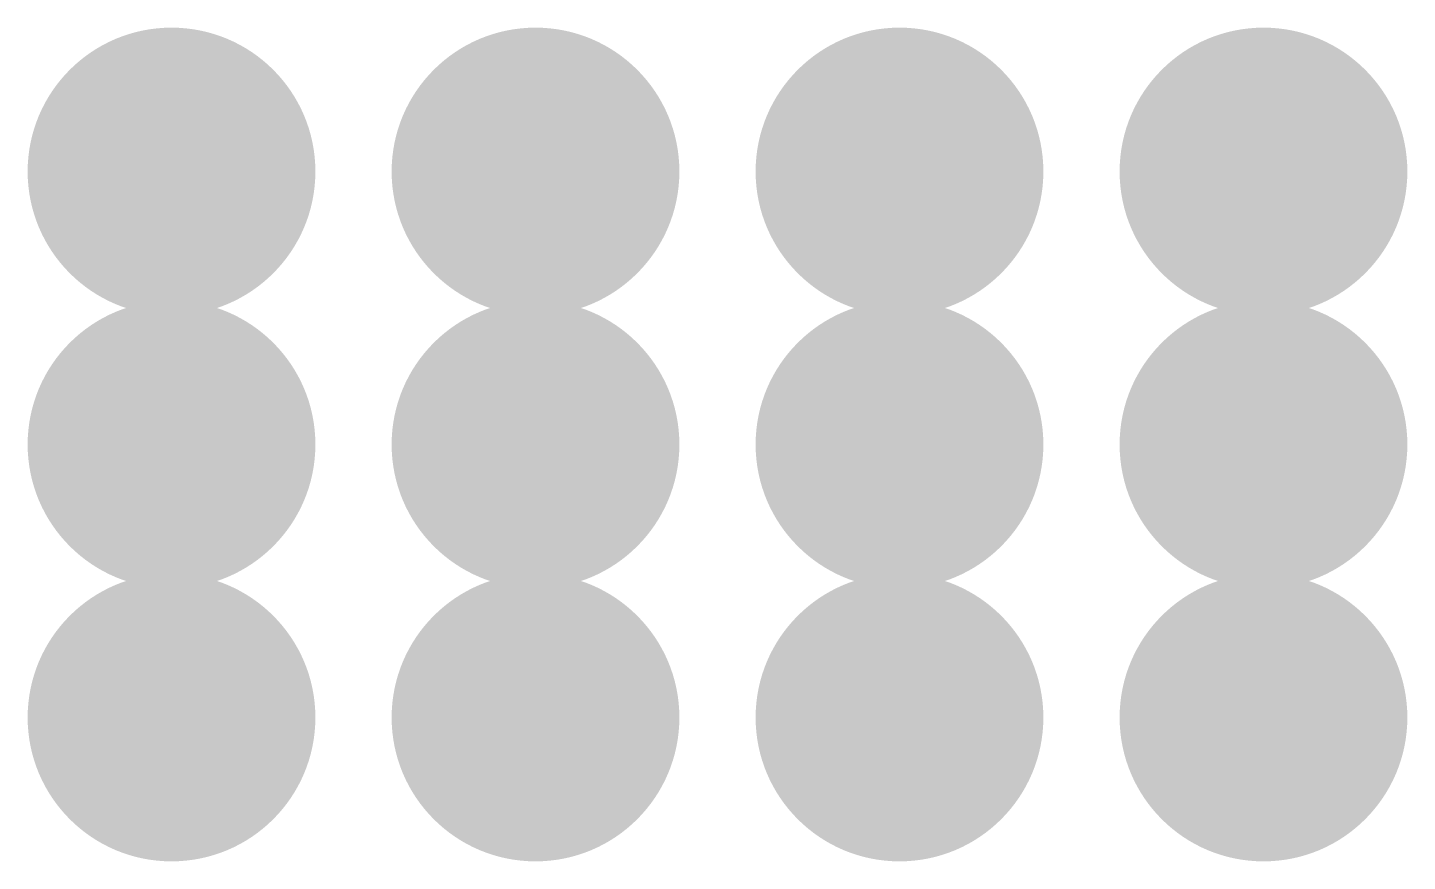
# Model space of a CAD drawing. Header units: inches. Extents: x -11 to 1110, y -7 to 455.
# Drawn here: x 643.818 to 647.67, y 19.182 to 21.509 of the extents above; entities that cross this region are included whole.
import ezdxf

# ---------------------------------------------------------------- set-up
doc = ezdxf.new("R2010")
doc.units = ezdxf.units.IN
for name, color, linetype in [('Bottom Layer', 5, 'Continuous'), ('Bottom Solder', 6, 'Continuous'), ('Drill Drawing', 1, 'Continuous'), ('Top Layer', 1, 'Continuous'), ('Top Solder', 216, 'Continuous'), ('Via Holes', 16, 'Continuous')]:
    doc.layers.add(name, color=color, linetype=linetype)

msp = doc.modelspace()

# ---------------------------------------------------------------- hatches: boundary and pattern name
at = {"layer": 'Bottom Layer'}
h = msp.add_hatch(color=5, dxfattribs=at)
edge = h.paths.add_edge_path()
edge.add_arc((644.2202, 21.1074), 0.3, 0, 360)
h = msp.add_hatch(color=5, dxfattribs=at)
edge = h.paths.add_edge_path()
edge.add_arc((645.2362, 21.1074), 0.3, 0, 360)
h = msp.add_hatch(color=5, dxfattribs=at)
edge = h.paths.add_edge_path()
edge.add_arc((646.2522, 21.1074), 0.3, 0, 360)
h = msp.add_hatch(color=5, dxfattribs=at)
edge = h.paths.add_edge_path()
edge.add_arc((647.2682, 21.1074), 0.3, 0, 360)
h = msp.add_hatch(color=5, dxfattribs=at)
edge = h.paths.add_edge_path()
edge.add_arc((644.2202, 20.3454), 0.3, 0, 360)
h = msp.add_hatch(color=5, dxfattribs=at)
edge = h.paths.add_edge_path()
edge.add_arc((645.2362, 20.3454), 0.3, 0, 360)
h = msp.add_hatch(color=5, dxfattribs=at)
edge = h.paths.add_edge_path()
edge.add_arc((646.2522, 20.3454), 0.3, 0, 360)
h = msp.add_hatch(color=5, dxfattribs=at)
edge = h.paths.add_edge_path()
edge.add_arc((647.2682, 20.3454), 0.3, 0, 360)
h = msp.add_hatch(color=5, dxfattribs=at)
edge = h.paths.add_edge_path()
edge.add_arc((644.2202, 19.5834), 0.3, 0, 360)
h = msp.add_hatch(color=5, dxfattribs=at)
edge = h.paths.add_edge_path()
edge.add_arc((645.2362, 19.5834), 0.3, 0, 360)
h = msp.add_hatch(color=5, dxfattribs=at)
edge = h.paths.add_edge_path()
edge.add_arc((646.2522, 19.5834), 0.3, 0, 360)
h = msp.add_hatch(color=5, dxfattribs=at)
edge = h.paths.add_edge_path()
edge.add_arc((647.2682, 19.5834), 0.3, 0, 360)
at = {"layer": 'Bottom Solder'}
h = msp.add_hatch(color=6, dxfattribs=at)
edge = h.paths.add_edge_path()
edge.add_arc((644.2202, 21.1074), 0.4016, 0, 360)
h = msp.add_hatch(color=6, dxfattribs=at)
edge = h.paths.add_edge_path()
edge.add_arc((645.2362, 21.1074), 0.4016, 0, 360)
h = msp.add_hatch(color=6, dxfattribs=at)
edge = h.paths.add_edge_path()
edge.add_arc((646.2522, 21.1074), 0.4016, 0, 360)
h = msp.add_hatch(color=6, dxfattribs=at)
edge = h.paths.add_edge_path()
edge.add_arc((647.2682, 21.1074), 0.4016, 0, 360)
h = msp.add_hatch(color=6, dxfattribs=at)
edge = h.paths.add_edge_path()
edge.add_arc((644.2202, 20.3454), 0.4016, 0, 360)
h = msp.add_hatch(color=6, dxfattribs=at)
edge = h.paths.add_edge_path()
edge.add_arc((645.2362, 20.3454), 0.4016, 0, 360)
h = msp.add_hatch(color=6, dxfattribs=at)
edge = h.paths.add_edge_path()
edge.add_arc((646.2522, 20.3454), 0.4016, 0, 360)
h = msp.add_hatch(color=6, dxfattribs=at)
edge = h.paths.add_edge_path()
edge.add_arc((647.2682, 20.3454), 0.4016, 0, 360)
h = msp.add_hatch(color=6, dxfattribs=at)
edge = h.paths.add_edge_path()
edge.add_arc((644.2202, 19.5834), 0.4016, 0, 360)
h = msp.add_hatch(color=6, dxfattribs=at)
edge = h.paths.add_edge_path()
edge.add_arc((645.2362, 19.5834), 0.4016, 0, 360)
h = msp.add_hatch(color=6, dxfattribs=at)
edge = h.paths.add_edge_path()
edge.add_arc((646.2522, 19.5834), 0.4016, 0, 360)
h = msp.add_hatch(color=6, dxfattribs=at)
edge = h.paths.add_edge_path()
edge.add_arc((647.2682, 19.5834), 0.4016, 0, 360)
at = {"layer": 'Top Layer'}
h = msp.add_hatch(color=1, dxfattribs=at)
edge = h.paths.add_edge_path()
edge.add_arc((644.2202, 21.1074), 0.3, 0, 360)
h = msp.add_hatch(color=1, dxfattribs=at)
edge = h.paths.add_edge_path()
edge.add_arc((645.2362, 21.1074), 0.3, 0, 360)
h = msp.add_hatch(color=1, dxfattribs=at)
edge = h.paths.add_edge_path()
edge.add_arc((646.2522, 21.1074), 0.3, 0, 360)
h = msp.add_hatch(color=1, dxfattribs=at)
edge = h.paths.add_edge_path()
edge.add_arc((647.2682, 21.1074), 0.3, 0, 360)
h = msp.add_hatch(color=1, dxfattribs=at)
edge = h.paths.add_edge_path()
edge.add_arc((644.2202, 20.3454), 0.3, 0, 360)
h = msp.add_hatch(color=1, dxfattribs=at)
edge = h.paths.add_edge_path()
edge.add_arc((645.2362, 20.3454), 0.3, 0, 360)
h = msp.add_hatch(color=1, dxfattribs=at)
edge = h.paths.add_edge_path()
edge.add_arc((646.2522, 20.3454), 0.3, 0, 360)
h = msp.add_hatch(color=1, dxfattribs=at)
edge = h.paths.add_edge_path()
edge.add_arc((647.2682, 20.3454), 0.3, 0, 360)
h = msp.add_hatch(color=1, dxfattribs=at)
edge = h.paths.add_edge_path()
edge.add_arc((644.2202, 19.5834), 0.3, 0, 360)
h = msp.add_hatch(color=1, dxfattribs=at)
edge = h.paths.add_edge_path()
edge.add_arc((645.2362, 19.5834), 0.3, 0, 360)
h = msp.add_hatch(color=1, dxfattribs=at)
edge = h.paths.add_edge_path()
edge.add_arc((646.2522, 19.5834), 0.3, 0, 360)
h = msp.add_hatch(color=1, dxfattribs=at)
edge = h.paths.add_edge_path()
edge.add_arc((647.2682, 19.5834), 0.3, 0, 360)
at = {"layer": 'Top Solder'}
h = msp.add_hatch(color=216, dxfattribs=at)
edge = h.paths.add_edge_path()
edge.add_arc((644.2202, 21.1074), 0.4016, 0, 360)
h = msp.add_hatch(color=216, dxfattribs=at)
edge = h.paths.add_edge_path()
edge.add_arc((645.2362, 21.1074), 0.4016, 0, 360)
h = msp.add_hatch(color=216, dxfattribs=at)
edge = h.paths.add_edge_path()
edge.add_arc((646.2522, 21.1074), 0.4016, 0, 360)
h = msp.add_hatch(color=216, dxfattribs=at)
edge = h.paths.add_edge_path()
edge.add_arc((647.2682, 21.1074), 0.4016, 0, 360)
h = msp.add_hatch(color=216, dxfattribs=at)
edge = h.paths.add_edge_path()
edge.add_arc((644.2202, 20.3454), 0.4016, 0, 360)
h = msp.add_hatch(color=216, dxfattribs=at)
edge = h.paths.add_edge_path()
edge.add_arc((645.2362, 20.3454), 0.4016, 0, 360)
h = msp.add_hatch(color=216, dxfattribs=at)
edge = h.paths.add_edge_path()
edge.add_arc((646.2522, 20.3454), 0.4016, 0, 360)
h = msp.add_hatch(color=216, dxfattribs=at)
edge = h.paths.add_edge_path()
edge.add_arc((647.2682, 20.3454), 0.4016, 0, 360)
h = msp.add_hatch(color=216, dxfattribs=at)
edge = h.paths.add_edge_path()
edge.add_arc((644.2202, 19.5834), 0.4016, 0, 360)
h = msp.add_hatch(color=216, dxfattribs=at)
edge = h.paths.add_edge_path()
edge.add_arc((645.2362, 19.5834), 0.4016, 0, 360)
h = msp.add_hatch(color=216, dxfattribs=at)
edge = h.paths.add_edge_path()
edge.add_arc((646.2522, 19.5834), 0.4016, 0, 360)
h = msp.add_hatch(color=216, dxfattribs=at)
edge = h.paths.add_edge_path()
edge.add_arc((647.2682, 19.5834), 0.4016, 0, 360)
at = {"layer": 'Via Holes'}
h = msp.add_hatch(color=7, dxfattribs=at)
edge = h.paths.add_edge_path()
edge.add_arc((644.2202, 21.1074), 0.15, 0, 360)
h = msp.add_hatch(color=7, dxfattribs=at)
edge = h.paths.add_edge_path()
edge.add_arc((645.2362, 21.1074), 0.15, 0, 360)
h = msp.add_hatch(color=7, dxfattribs=at)
edge = h.paths.add_edge_path()
edge.add_arc((646.2522, 21.1074), 0.15, 0, 360)
h = msp.add_hatch(color=7, dxfattribs=at)
edge = h.paths.add_edge_path()
edge.add_arc((647.2682, 21.1074), 0.15, 0, 360)
h = msp.add_hatch(color=7, dxfattribs=at)
edge = h.paths.add_edge_path()
edge.add_arc((644.2202, 20.3454), 0.15, 0, 360)
h = msp.add_hatch(color=7, dxfattribs=at)
edge = h.paths.add_edge_path()
edge.add_arc((645.2362, 20.3454), 0.15, 0, 360)
h = msp.add_hatch(color=7, dxfattribs=at)
edge = h.paths.add_edge_path()
edge.add_arc((646.2522, 20.3454), 0.15, 0, 360)
h = msp.add_hatch(color=7, dxfattribs=at)
edge = h.paths.add_edge_path()
edge.add_arc((647.2682, 20.3454), 0.15, 0, 360)
h = msp.add_hatch(color=7, dxfattribs=at)
edge = h.paths.add_edge_path()
edge.add_arc((644.2202, 19.5834), 0.15, 0, 360)
h = msp.add_hatch(color=7, dxfattribs=at)
edge = h.paths.add_edge_path()
edge.add_arc((645.2362, 19.5834), 0.15, 0, 360)
h = msp.add_hatch(color=7, dxfattribs=at)
edge = h.paths.add_edge_path()
edge.add_arc((646.2522, 19.5834), 0.15, 0, 360)
h = msp.add_hatch(color=7, dxfattribs=at)
edge = h.paths.add_edge_path()
edge.add_arc((647.2682, 19.5834), 0.15, 0, 360)

# ---------------------------------------------------------------- linework, layer by layer
at = {"layer": 'Drill Drawing'}
for points in [[(643.9662, 21.3614, 0.0508, 0.0508, 0), (644.2202, 21.2344, 0.0508, 0.0508, 0)], [(643.9662, 21.3614, 0.0508, 0.0508, 0), (644.0932, 21.1074, 0.0508, 0.0508, 0)], [(644.2202, 21.2344, 0.0508, 0.0508, 0), (644.4742, 21.3614, 0.0508, 0.0508, 0)], [(644.3472, 21.1074, 0.0508, 0.0508, 0), (644.4742, 21.3614, 0.0508, 0.0508, 0)], [(644.9822, 21.3614, 0.0508, 0.0508, 0), (645.2362, 21.2344, 0.0508, 0.0508, 0)], [(644.9822, 21.3614, 0.0508, 0.0508, 0), (645.1092, 21.1074, 0.0508, 0.0508, 0)], [(645.2362, 21.2344, 0.0508, 0.0508, 0), (645.4902, 21.3614, 0.0508, 0.0508, 0)], [(645.3632, 21.1074, 0.0508, 0.0508, 0), (645.4902, 21.3614, 0.0508, 0.0508, 0)], [(645.9982, 21.3614, 0.0508, 0.0508, 0), (646.2522, 21.2344, 0.0508, 0.0508, 0)], [(645.9982, 21.3614, 0.0508, 0.0508, 0), (646.1252, 21.1074, 0.0508, 0.0508, 0)], [(646.2522, 21.2344, 0.0508, 0.0508, 0), (646.5062, 21.3614, 0.0508, 0.0508, 0)], [(646.3792, 21.1074, 0.0508, 0.0508, 0), (646.5062, 21.3614, 0.0508, 0.0508, 0)], [(647.0142, 21.3614, 0.0508, 0.0508, 0), (647.2682, 21.2344, 0.0508, 0.0508, 0)], [(647.0142, 21.3614, 0.0508, 0.0508, 0), (647.1412, 21.1074, 0.0508, 0.0508, 0)], [(647.2682, 21.2344, 0.0508, 0.0508, 0), (647.5222, 21.3614, 0.0508, 0.0508, 0)], [(647.3952, 21.1074, 0.0508, 0.0508, 0), (647.5222, 21.3614, 0.0508, 0.0508, 0)], [(643.9662, 20.8534, 0.0508, 0.0508, 0), (644.0932, 21.1074, 0.0508, 0.0508, 0)], [(644.3472, 21.1074, 0.0508, 0.0508, 0), (644.4742, 20.8534, 0.0508, 0.0508, 0)], [(644.9822, 20.8534, 0.0508, 0.0508, 0), (645.1092, 21.1074, 0.0508, 0.0508, 0)], [(645.3632, 21.1074, 0.0508, 0.0508, 0), (645.4902, 20.8534, 0.0508, 0.0508, 0)], [(645.9982, 20.8534, 0.0508, 0.0508, 0), (646.1252, 21.1074, 0.0508, 0.0508, 0)], [(646.3792, 21.1074, 0.0508, 0.0508, 0), (646.5062, 20.8534, 0.0508, 0.0508, 0)], [(647.0142, 20.8534, 0.0508, 0.0508, 0), (647.1412, 21.1074, 0.0508, 0.0508, 0)], [(647.3952, 21.1074, 0.0508, 0.0508, 0), (647.5222, 20.8534, 0.0508, 0.0508, 0)], [(643.9662, 20.8534, 0.0508, 0.0508, 0), (644.2202, 20.9804, 0.0508, 0.0508, 0)], [(644.2202, 20.9804, 0.0508, 0.0508, 0), (644.4742, 20.8534, 0.0508, 0.0508, 0)], [(644.9822, 20.8534, 0.0508, 0.0508, 0), (645.2362, 20.9804, 0.0508, 0.0508, 0)], [(645.2362, 20.9804, 0.0508, 0.0508, 0), (645.4902, 20.8534, 0.0508, 0.0508, 0)], [(645.9982, 20.8534, 0.0508, 0.0508, 0), (646.2522, 20.9804, 0.0508, 0.0508, 0)], [(646.2522, 20.9804, 0.0508, 0.0508, 0), (646.5062, 20.8534, 0.0508, 0.0508, 0)], [(647.0142, 20.8534, 0.0508, 0.0508, 0), (647.2682, 20.9804, 0.0508, 0.0508, 0)], [(647.2682, 20.9804, 0.0508, 0.0508, 0), (647.5222, 20.8534, 0.0508, 0.0508, 0)], [(643.9662, 20.5994, 0.0508, 0.0508, 0), (644.2202, 20.4724, 0.0508, 0.0508, 0)], [(643.9662, 20.5994, 0.0508, 0.0508, 0), (644.0932, 20.3454, 0.0508, 0.0508, 0)], [(644.2202, 20.4724, 0.0508, 0.0508, 0), (644.4742, 20.5994, 0.0508, 0.0508, 0)], [(644.3472, 20.3454, 0.0508, 0.0508, 0), (644.4742, 20.5994, 0.0508, 0.0508, 0)], [(644.9822, 20.5994, 0.0508, 0.0508, 0), (645.2362, 20.4724, 0.0508, 0.0508, 0)], [(644.9822, 20.5994, 0.0508, 0.0508, 0), (645.1092, 20.3454, 0.0508, 0.0508, 0)], [(645.2362, 20.4724, 0.0508, 0.0508, 0), (645.4902, 20.5994, 0.0508, 0.0508, 0)], [(645.3632, 20.3454, 0.0508, 0.0508, 0), (645.4902, 20.5994, 0.0508, 0.0508, 0)], [(645.9982, 20.5994, 0.0508, 0.0508, 0), (646.2522, 20.4724, 0.0508, 0.0508, 0)], [(645.9982, 20.5994, 0.0508, 0.0508, 0), (646.1252, 20.3454, 0.0508, 0.0508, 0)], [(646.2522, 20.4724, 0.0508, 0.0508, 0), (646.5062, 20.5994, 0.0508, 0.0508, 0)], [(646.3792, 20.3454, 0.0508, 0.0508, 0), (646.5062, 20.5994, 0.0508, 0.0508, 0)], [(647.0142, 20.5994, 0.0508, 0.0508, 0), (647.2682, 20.4724, 0.0508, 0.0508, 0)], [(647.0142, 20.5994, 0.0508, 0.0508, 0), (647.1412, 20.3454, 0.0508, 0.0508, 0)], [(647.2682, 20.4724, 0.0508, 0.0508, 0), (647.5222, 20.5994, 0.0508, 0.0508, 0)], [(647.3952, 20.3454, 0.0508, 0.0508, 0), (647.5222, 20.5994, 0.0508, 0.0508, 0)], [(643.9662, 20.0914, 0.0508, 0.0508, 0), (644.0932, 20.3454, 0.0508, 0.0508, 0)], [(644.3472, 20.3454, 0.0508, 0.0508, 0), (644.4742, 20.0914, 0.0508, 0.0508, 0)], [(644.9822, 20.0914, 0.0508, 0.0508, 0), (645.1092, 20.3454, 0.0508, 0.0508, 0)], [(645.3632, 20.3454, 0.0508, 0.0508, 0), (645.4902, 20.0914, 0.0508, 0.0508, 0)], [(645.9982, 20.0914, 0.0508, 0.0508, 0), (646.1252, 20.3454, 0.0508, 0.0508, 0)], [(646.3792, 20.3454, 0.0508, 0.0508, 0), (646.5062, 20.0914, 0.0508, 0.0508, 0)], [(647.0142, 20.0914, 0.0508, 0.0508, 0), (647.1412, 20.3454, 0.0508, 0.0508, 0)], [(647.3952, 20.3454, 0.0508, 0.0508, 0), (647.5222, 20.0914, 0.0508, 0.0508, 0)], [(643.9662, 20.0914, 0.0508, 0.0508, 0), (644.2202, 20.2184, 0.0508, 0.0508, 0)], [(644.2202, 20.2184, 0.0508, 0.0508, 0), (644.4742, 20.0914, 0.0508, 0.0508, 0)], [(644.9822, 20.0914, 0.0508, 0.0508, 0), (645.2362, 20.2184, 0.0508, 0.0508, 0)], [(645.2362, 20.2184, 0.0508, 0.0508, 0), (645.4902, 20.0914, 0.0508, 0.0508, 0)], [(645.9982, 20.0914, 0.0508, 0.0508, 0), (646.2522, 20.2184, 0.0508, 0.0508, 0)], [(646.2522, 20.2184, 0.0508, 0.0508, 0), (646.5062, 20.0914, 0.0508, 0.0508, 0)], [(647.0142, 20.0914, 0.0508, 0.0508, 0), (647.2682, 20.2184, 0.0508, 0.0508, 0)], [(647.2682, 20.2184, 0.0508, 0.0508, 0), (647.5222, 20.0914, 0.0508, 0.0508, 0)], [(643.9662, 19.8374, 0.0508, 0.0508, 0), (644.2202, 19.7104, 0.0508, 0.0508, 0)], [(643.9662, 19.8374, 0.0508, 0.0508, 0), (644.0932, 19.5834, 0.0508, 0.0508, 0)], [(644.2202, 19.7104, 0.0508, 0.0508, 0), (644.4742, 19.8374, 0.0508, 0.0508, 0)], [(644.3472, 19.5834, 0.0508, 0.0508, 0), (644.4742, 19.8374, 0.0508, 0.0508, 0)], [(644.9822, 19.8374, 0.0508, 0.0508, 0), (645.2362, 19.7104, 0.0508, 0.0508, 0)], [(644.9822, 19.8374, 0.0508, 0.0508, 0), (645.1092, 19.5834, 0.0508, 0.0508, 0)], [(645.2362, 19.7104, 0.0508, 0.0508, 0), (645.4902, 19.8374, 0.0508, 0.0508, 0)], [(645.3632, 19.5834, 0.0508, 0.0508, 0), (645.4902, 19.8374, 0.0508, 0.0508, 0)], [(645.9982, 19.8374, 0.0508, 0.0508, 0), (646.2522, 19.7104, 0.0508, 0.0508, 0)], [(645.9982, 19.8374, 0.0508, 0.0508, 0), (646.1252, 19.5834, 0.0508, 0.0508, 0)], [(646.2522, 19.7104, 0.0508, 0.0508, 0), (646.5062, 19.8374, 0.0508, 0.0508, 0)], [(646.3792, 19.5834, 0.0508, 0.0508, 0), (646.5062, 19.8374, 0.0508, 0.0508, 0)], [(647.0142, 19.8374, 0.0508, 0.0508, 0), (647.2682, 19.7104, 0.0508, 0.0508, 0)], [(647.0142, 19.8374, 0.0508, 0.0508, 0), (647.1412, 19.5834, 0.0508, 0.0508, 0)], [(647.2682, 19.7104, 0.0508, 0.0508, 0), (647.5222, 19.8374, 0.0508, 0.0508, 0)], [(647.3952, 19.5834, 0.0508, 0.0508, 0), (647.5222, 19.8374, 0.0508, 0.0508, 0)], [(643.9662, 19.3294, 0.0508, 0.0508, 0), (644.0932, 19.5834, 0.0508, 0.0508, 0)], [(644.3472, 19.5834, 0.0508, 0.0508, 0), (644.4742, 19.3294, 0.0508, 0.0508, 0)], [(644.9822, 19.3294, 0.0508, 0.0508, 0), (645.1092, 19.5834, 0.0508, 0.0508, 0)], [(645.3632, 19.5834, 0.0508, 0.0508, 0), (645.4902, 19.3294, 0.0508, 0.0508, 0)], [(645.9982, 19.3294, 0.0508, 0.0508, 0), (646.1252, 19.5834, 0.0508, 0.0508, 0)], [(646.3792, 19.5834, 0.0508, 0.0508, 0), (646.5062, 19.3294, 0.0508, 0.0508, 0)], [(647.0142, 19.3294, 0.0508, 0.0508, 0), (647.1412, 19.5834, 0.0508, 0.0508, 0)], [(647.3952, 19.5834, 0.0508, 0.0508, 0), (647.5222, 19.3294, 0.0508, 0.0508, 0)], [(643.9662, 19.3294, 0.0508, 0.0508, 0), (644.2202, 19.4564, 0.0508, 0.0508, 0)], [(644.2202, 19.4564, 0.0508, 0.0508, 0), (644.4742, 19.3294, 0.0508, 0.0508, 0)], [(644.9822, 19.3294, 0.0508, 0.0508, 0), (645.2362, 19.4564, 0.0508, 0.0508, 0)], [(645.2362, 19.4564, 0.0508, 0.0508, 0), (645.4902, 19.3294, 0.0508, 0.0508, 0)], [(645.9982, 19.3294, 0.0508, 0.0508, 0), (646.2522, 19.4564, 0.0508, 0.0508, 0)], [(646.2522, 19.4564, 0.0508, 0.0508, 0), (646.5062, 19.3294, 0.0508, 0.0508, 0)], [(647.0142, 19.3294, 0.0508, 0.0508, 0), (647.2682, 19.4564, 0.0508, 0.0508, 0)], [(647.2682, 19.4564, 0.0508, 0.0508, 0), (647.5222, 19.3294, 0.0508, 0.0508, 0)]]:
    msp.add_lwpolyline(points, format="xyseb", dxfattribs=at)
for points in [[(643.9535, 21.3614, 0.0254, 0.0254, 1), (643.9789, 21.3614, 0.0254, 0.0254, 1)], [(643.9535, 21.3614, 0.0254, 0.0254, 1), (643.9789, 21.3614, 0.0254, 0.0254, 1)], [(644.4615, 21.3614, 0.0254, 0.0254, 1), (644.4869, 21.3614, 0.0254, 0.0254, 1)], [(644.4615, 21.3614, 0.0254, 0.0254, 1), (644.4869, 21.3614, 0.0254, 0.0254, 1)], [(644.9695, 21.3614, 0.0254, 0.0254, 1), (644.9949, 21.3614, 0.0254, 0.0254, 1)], [(644.9695, 21.3614, 0.0254, 0.0254, 1), (644.9949, 21.3614, 0.0254, 0.0254, 1)], [(645.4775, 21.3614, 0.0254, 0.0254, 1), (645.5029, 21.3614, 0.0254, 0.0254, 1)], [(645.4775, 21.3614, 0.0254, 0.0254, 1), (645.5029, 21.3614, 0.0254, 0.0254, 1)], [(645.9855, 21.3614, 0.0254, 0.0254, 1), (646.0109, 21.3614, 0.0254, 0.0254, 1)], [(645.9855, 21.3614, 0.0254, 0.0254, 1), (646.0109, 21.3614, 0.0254, 0.0254, 1)], [(646.4935, 21.3614, 0.0254, 0.0254, 1), (646.5189, 21.3614, 0.0254, 0.0254, 1)], [(646.4935, 21.3614, 0.0254, 0.0254, 1), (646.5189, 21.3614, 0.0254, 0.0254, 1)], [(647.0015, 21.3614, 0.0254, 0.0254, 1), (647.0269, 21.3614, 0.0254, 0.0254, 1)], [(647.0015, 21.3614, 0.0254, 0.0254, 1), (647.0269, 21.3614, 0.0254, 0.0254, 1)], [(647.5095, 21.3614, 0.0254, 0.0254, 1), (647.5349, 21.3614, 0.0254, 0.0254, 1)], [(647.5095, 21.3614, 0.0254, 0.0254, 1), (647.5349, 21.3614, 0.0254, 0.0254, 1)], [(644.2075, 21.2344, 0.0254, 0.0254, 1), (644.2329, 21.2344, 0.0254, 0.0254, 1)], [(644.2075, 21.2344, 0.0254, 0.0254, 1), (644.2329, 21.2344, 0.0254, 0.0254, 1)], [(645.2235, 21.2344, 0.0254, 0.0254, 1), (645.2489, 21.2344, 0.0254, 0.0254, 1)], [(645.2235, 21.2344, 0.0254, 0.0254, 1), (645.2489, 21.2344, 0.0254, 0.0254, 1)], [(646.2395, 21.2344, 0.0254, 0.0254, 1), (646.2649, 21.2344, 0.0254, 0.0254, 1)], [(646.2395, 21.2344, 0.0254, 0.0254, 1), (646.2649, 21.2344, 0.0254, 0.0254, 1)], [(647.2555, 21.2344, 0.0254, 0.0254, 1), (647.2809, 21.2344, 0.0254, 0.0254, 1)], [(647.2555, 21.2344, 0.0254, 0.0254, 1), (647.2809, 21.2344, 0.0254, 0.0254, 1)], [(644.0805, 21.1074, 0.0254, 0.0254, 1), (644.1059, 21.1074, 0.0254, 0.0254, 1)], [(644.0805, 21.1074, 0.0254, 0.0254, 1), (644.1059, 21.1074, 0.0254, 0.0254, 1)], [(644.3345, 21.1074, 0.0254, 0.0254, 1), (644.3599, 21.1074, 0.0254, 0.0254, 1)], [(644.3345, 21.1074, 0.0254, 0.0254, 1), (644.3599, 21.1074, 0.0254, 0.0254, 1)], [(645.0965, 21.1074, 0.0254, 0.0254, 1), (645.1219, 21.1074, 0.0254, 0.0254, 1)], [(645.0965, 21.1074, 0.0254, 0.0254, 1), (645.1219, 21.1074, 0.0254, 0.0254, 1)], [(645.3505, 21.1074, 0.0254, 0.0254, 1), (645.3759, 21.1074, 0.0254, 0.0254, 1)], [(645.3505, 21.1074, 0.0254, 0.0254, 1), (645.3759, 21.1074, 0.0254, 0.0254, 1)], [(646.1125, 21.1074, 0.0254, 0.0254, 1), (646.1379, 21.1074, 0.0254, 0.0254, 1)], [(646.1125, 21.1074, 0.0254, 0.0254, 1), (646.1379, 21.1074, 0.0254, 0.0254, 1)], [(646.3665, 21.1074, 0.0254, 0.0254, 1), (646.3919, 21.1074, 0.0254, 0.0254, 1)], [(646.3665, 21.1074, 0.0254, 0.0254, 1), (646.3919, 21.1074, 0.0254, 0.0254, 1)], [(647.1285, 21.1074, 0.0254, 0.0254, 1), (647.1539, 21.1074, 0.0254, 0.0254, 1)], [(647.1285, 21.1074, 0.0254, 0.0254, 1), (647.1539, 21.1074, 0.0254, 0.0254, 1)], [(647.3825, 21.1074, 0.0254, 0.0254, 1), (647.4079, 21.1074, 0.0254, 0.0254, 1)], [(647.3825, 21.1074, 0.0254, 0.0254, 1), (647.4079, 21.1074, 0.0254, 0.0254, 1)], [(644.2075, 20.9804, 0.0254, 0.0254, 1), (644.2329, 20.9804, 0.0254, 0.0254, 1)], [(644.2075, 20.9804, 0.0254, 0.0254, 1), (644.2329, 20.9804, 0.0254, 0.0254, 1)], [(645.2235, 20.9804, 0.0254, 0.0254, 1), (645.2489, 20.9804, 0.0254, 0.0254, 1)], [(645.2235, 20.9804, 0.0254, 0.0254, 1), (645.2489, 20.9804, 0.0254, 0.0254, 1)], [(646.2395, 20.9804, 0.0254, 0.0254, 1), (646.2649, 20.9804, 0.0254, 0.0254, 1)], [(646.2395, 20.9804, 0.0254, 0.0254, 1), (646.2649, 20.9804, 0.0254, 0.0254, 1)], [(647.2555, 20.9804, 0.0254, 0.0254, 1), (647.2809, 20.9804, 0.0254, 0.0254, 1)], [(647.2555, 20.9804, 0.0254, 0.0254, 1), (647.2809, 20.9804, 0.0254, 0.0254, 1)], [(643.9535, 20.8534, 0.0254, 0.0254, 1), (643.9789, 20.8534, 0.0254, 0.0254, 1)], [(643.9535, 20.8534, 0.0254, 0.0254, 1), (643.9789, 20.8534, 0.0254, 0.0254, 1)], [(644.4615, 20.8534, 0.0254, 0.0254, 1), (644.4869, 20.8534, 0.0254, 0.0254, 1)], [(644.4615, 20.8534, 0.0254, 0.0254, 1), (644.4869, 20.8534, 0.0254, 0.0254, 1)], [(644.9695, 20.8534, 0.0254, 0.0254, 1), (644.9949, 20.8534, 0.0254, 0.0254, 1)], [(644.9695, 20.8534, 0.0254, 0.0254, 1), (644.9949, 20.8534, 0.0254, 0.0254, 1)], [(645.4775, 20.8534, 0.0254, 0.0254, 1), (645.5029, 20.8534, 0.0254, 0.0254, 1)], [(645.4775, 20.8534, 0.0254, 0.0254, 1), (645.5029, 20.8534, 0.0254, 0.0254, 1)], [(645.9855, 20.8534, 0.0254, 0.0254, 1), (646.0109, 20.8534, 0.0254, 0.0254, 1)], [(645.9855, 20.8534, 0.0254, 0.0254, 1), (646.0109, 20.8534, 0.0254, 0.0254, 1)], [(646.4935, 20.8534, 0.0254, 0.0254, 1), (646.5189, 20.8534, 0.0254, 0.0254, 1)], [(646.4935, 20.8534, 0.0254, 0.0254, 1), (646.5189, 20.8534, 0.0254, 0.0254, 1)], [(647.0015, 20.8534, 0.0254, 0.0254, 1), (647.0269, 20.8534, 0.0254, 0.0254, 1)], [(647.0015, 20.8534, 0.0254, 0.0254, 1), (647.0269, 20.8534, 0.0254, 0.0254, 1)], [(647.5095, 20.8534, 0.0254, 0.0254, 1), (647.5349, 20.8534, 0.0254, 0.0254, 1)], [(647.5095, 20.8534, 0.0254, 0.0254, 1), (647.5349, 20.8534, 0.0254, 0.0254, 1)], [(643.9535, 20.5994, 0.0254, 0.0254, 1), (643.9789, 20.5994, 0.0254, 0.0254, 1)], [(643.9535, 20.5994, 0.0254, 0.0254, 1), (643.9789, 20.5994, 0.0254, 0.0254, 1)], [(644.4615, 20.5994, 0.0254, 0.0254, 1), (644.4869, 20.5994, 0.0254, 0.0254, 1)], [(644.4615, 20.5994, 0.0254, 0.0254, 1), (644.4869, 20.5994, 0.0254, 0.0254, 1)], [(644.9695, 20.5994, 0.0254, 0.0254, 1), (644.9949, 20.5994, 0.0254, 0.0254, 1)], [(644.9695, 20.5994, 0.0254, 0.0254, 1), (644.9949, 20.5994, 0.0254, 0.0254, 1)], [(645.4775, 20.5994, 0.0254, 0.0254, 1), (645.5029, 20.5994, 0.0254, 0.0254, 1)], [(645.4775, 20.5994, 0.0254, 0.0254, 1), (645.5029, 20.5994, 0.0254, 0.0254, 1)], [(645.9855, 20.5994, 0.0254, 0.0254, 1), (646.0109, 20.5994, 0.0254, 0.0254, 1)], [(645.9855, 20.5994, 0.0254, 0.0254, 1), (646.0109, 20.5994, 0.0254, 0.0254, 1)], [(646.4935, 20.5994, 0.0254, 0.0254, 1), (646.5189, 20.5994, 0.0254, 0.0254, 1)], [(646.4935, 20.5994, 0.0254, 0.0254, 1), (646.5189, 20.5994, 0.0254, 0.0254, 1)], [(647.0015, 20.5994, 0.0254, 0.0254, 1), (647.0269, 20.5994, 0.0254, 0.0254, 1)], [(647.0015, 20.5994, 0.0254, 0.0254, 1), (647.0269, 20.5994, 0.0254, 0.0254, 1)], [(647.5095, 20.5994, 0.0254, 0.0254, 1), (647.5349, 20.5994, 0.0254, 0.0254, 1)], [(647.5095, 20.5994, 0.0254, 0.0254, 1), (647.5349, 20.5994, 0.0254, 0.0254, 1)], [(644.2075, 20.4724, 0.0254, 0.0254, 1), (644.2329, 20.4724, 0.0254, 0.0254, 1)], [(644.2075, 20.4724, 0.0254, 0.0254, 1), (644.2329, 20.4724, 0.0254, 0.0254, 1)], [(645.2235, 20.4724, 0.0254, 0.0254, 1), (645.2489, 20.4724, 0.0254, 0.0254, 1)], [(645.2235, 20.4724, 0.0254, 0.0254, 1), (645.2489, 20.4724, 0.0254, 0.0254, 1)], [(646.2395, 20.4724, 0.0254, 0.0254, 1), (646.2649, 20.4724, 0.0254, 0.0254, 1)], [(646.2395, 20.4724, 0.0254, 0.0254, 1), (646.2649, 20.4724, 0.0254, 0.0254, 1)], [(647.2555, 20.4724, 0.0254, 0.0254, 1), (647.2809, 20.4724, 0.0254, 0.0254, 1)], [(647.2555, 20.4724, 0.0254, 0.0254, 1), (647.2809, 20.4724, 0.0254, 0.0254, 1)], [(644.0805, 20.3454, 0.0254, 0.0254, 1), (644.1059, 20.3454, 0.0254, 0.0254, 1)], [(644.0805, 20.3454, 0.0254, 0.0254, 1), (644.1059, 20.3454, 0.0254, 0.0254, 1)], [(644.3345, 20.3454, 0.0254, 0.0254, 1), (644.3599, 20.3454, 0.0254, 0.0254, 1)], [(644.3345, 20.3454, 0.0254, 0.0254, 1), (644.3599, 20.3454, 0.0254, 0.0254, 1)], [(645.0965, 20.3454, 0.0254, 0.0254, 1), (645.1219, 20.3454, 0.0254, 0.0254, 1)], [(645.0965, 20.3454, 0.0254, 0.0254, 1), (645.1219, 20.3454, 0.0254, 0.0254, 1)], [(645.3505, 20.3454, 0.0254, 0.0254, 1), (645.3759, 20.3454, 0.0254, 0.0254, 1)], [(645.3505, 20.3454, 0.0254, 0.0254, 1), (645.3759, 20.3454, 0.0254, 0.0254, 1)], [(646.1125, 20.3454, 0.0254, 0.0254, 1), (646.1379, 20.3454, 0.0254, 0.0254, 1)], [(646.1125, 20.3454, 0.0254, 0.0254, 1), (646.1379, 20.3454, 0.0254, 0.0254, 1)], [(646.3665, 20.3454, 0.0254, 0.0254, 1), (646.3919, 20.3454, 0.0254, 0.0254, 1)], [(646.3665, 20.3454, 0.0254, 0.0254, 1), (646.3919, 20.3454, 0.0254, 0.0254, 1)], [(647.1285, 20.3454, 0.0254, 0.0254, 1), (647.1539, 20.3454, 0.0254, 0.0254, 1)], [(647.1285, 20.3454, 0.0254, 0.0254, 1), (647.1539, 20.3454, 0.0254, 0.0254, 1)], [(647.3825, 20.3454, 0.0254, 0.0254, 1), (647.4079, 20.3454, 0.0254, 0.0254, 1)], [(647.3825, 20.3454, 0.0254, 0.0254, 1), (647.4079, 20.3454, 0.0254, 0.0254, 1)], [(644.2075, 20.2184, 0.0254, 0.0254, 1), (644.2329, 20.2184, 0.0254, 0.0254, 1)], [(644.2075, 20.2184, 0.0254, 0.0254, 1), (644.2329, 20.2184, 0.0254, 0.0254, 1)], [(645.2235, 20.2184, 0.0254, 0.0254, 1), (645.2489, 20.2184, 0.0254, 0.0254, 1)], [(645.2235, 20.2184, 0.0254, 0.0254, 1), (645.2489, 20.2184, 0.0254, 0.0254, 1)], [(646.2395, 20.2184, 0.0254, 0.0254, 1), (646.2649, 20.2184, 0.0254, 0.0254, 1)], [(646.2395, 20.2184, 0.0254, 0.0254, 1), (646.2649, 20.2184, 0.0254, 0.0254, 1)], [(647.2555, 20.2184, 0.0254, 0.0254, 1), (647.2809, 20.2184, 0.0254, 0.0254, 1)], [(647.2555, 20.2184, 0.0254, 0.0254, 1), (647.2809, 20.2184, 0.0254, 0.0254, 1)], [(643.9535, 20.0914, 0.0254, 0.0254, 1), (643.9789, 20.0914, 0.0254, 0.0254, 1)], [(643.9535, 20.0914, 0.0254, 0.0254, 1), (643.9789, 20.0914, 0.0254, 0.0254, 1)], [(644.4615, 20.0914, 0.0254, 0.0254, 1), (644.4869, 20.0914, 0.0254, 0.0254, 1)], [(644.4615, 20.0914, 0.0254, 0.0254, 1), (644.4869, 20.0914, 0.0254, 0.0254, 1)], [(644.9695, 20.0914, 0.0254, 0.0254, 1), (644.9949, 20.0914, 0.0254, 0.0254, 1)], [(644.9695, 20.0914, 0.0254, 0.0254, 1), (644.9949, 20.0914, 0.0254, 0.0254, 1)], [(645.4775, 20.0914, 0.0254, 0.0254, 1), (645.5029, 20.0914, 0.0254, 0.0254, 1)], [(645.4775, 20.0914, 0.0254, 0.0254, 1), (645.5029, 20.0914, 0.0254, 0.0254, 1)], [(645.9855, 20.0914, 0.0254, 0.0254, 1), (646.0109, 20.0914, 0.0254, 0.0254, 1)], [(645.9855, 20.0914, 0.0254, 0.0254, 1), (646.0109, 20.0914, 0.0254, 0.0254, 1)], [(646.4935, 20.0914, 0.0254, 0.0254, 1), (646.5189, 20.0914, 0.0254, 0.0254, 1)], [(646.4935, 20.0914, 0.0254, 0.0254, 1), (646.5189, 20.0914, 0.0254, 0.0254, 1)], [(647.0015, 20.0914, 0.0254, 0.0254, 1), (647.0269, 20.0914, 0.0254, 0.0254, 1)], [(647.0015, 20.0914, 0.0254, 0.0254, 1), (647.0269, 20.0914, 0.0254, 0.0254, 1)], [(647.5095, 20.0914, 0.0254, 0.0254, 1), (647.5349, 20.0914, 0.0254, 0.0254, 1)], [(647.5095, 20.0914, 0.0254, 0.0254, 1), (647.5349, 20.0914, 0.0254, 0.0254, 1)], [(643.9535, 19.8374, 0.0254, 0.0254, 1), (643.9789, 19.8374, 0.0254, 0.0254, 1)], [(643.9535, 19.8374, 0.0254, 0.0254, 1), (643.9789, 19.8374, 0.0254, 0.0254, 1)], [(644.4615, 19.8374, 0.0254, 0.0254, 1), (644.4869, 19.8374, 0.0254, 0.0254, 1)], [(644.4615, 19.8374, 0.0254, 0.0254, 1), (644.4869, 19.8374, 0.0254, 0.0254, 1)], [(644.9695, 19.8374, 0.0254, 0.0254, 1), (644.9949, 19.8374, 0.0254, 0.0254, 1)], [(644.9695, 19.8374, 0.0254, 0.0254, 1), (644.9949, 19.8374, 0.0254, 0.0254, 1)], [(645.4775, 19.8374, 0.0254, 0.0254, 1), (645.5029, 19.8374, 0.0254, 0.0254, 1)], [(645.4775, 19.8374, 0.0254, 0.0254, 1), (645.5029, 19.8374, 0.0254, 0.0254, 1)], [(645.9855, 19.8374, 0.0254, 0.0254, 1), (646.0109, 19.8374, 0.0254, 0.0254, 1)], [(645.9855, 19.8374, 0.0254, 0.0254, 1), (646.0109, 19.8374, 0.0254, 0.0254, 1)], [(646.4935, 19.8374, 0.0254, 0.0254, 1), (646.5189, 19.8374, 0.0254, 0.0254, 1)], [(646.4935, 19.8374, 0.0254, 0.0254, 1), (646.5189, 19.8374, 0.0254, 0.0254, 1)], [(647.0015, 19.8374, 0.0254, 0.0254, 1), (647.0269, 19.8374, 0.0254, 0.0254, 1)], [(647.0015, 19.8374, 0.0254, 0.0254, 1), (647.0269, 19.8374, 0.0254, 0.0254, 1)], [(647.5095, 19.8374, 0.0254, 0.0254, 1), (647.5349, 19.8374, 0.0254, 0.0254, 1)], [(647.5095, 19.8374, 0.0254, 0.0254, 1), (647.5349, 19.8374, 0.0254, 0.0254, 1)], [(644.2075, 19.7104, 0.0254, 0.0254, 1), (644.2329, 19.7104, 0.0254, 0.0254, 1)], [(644.2075, 19.7104, 0.0254, 0.0254, 1), (644.2329, 19.7104, 0.0254, 0.0254, 1)], [(645.2235, 19.7104, 0.0254, 0.0254, 1), (645.2489, 19.7104, 0.0254, 0.0254, 1)], [(645.2235, 19.7104, 0.0254, 0.0254, 1), (645.2489, 19.7104, 0.0254, 0.0254, 1)], [(646.2395, 19.7104, 0.0254, 0.0254, 1), (646.2649, 19.7104, 0.0254, 0.0254, 1)], [(646.2395, 19.7104, 0.0254, 0.0254, 1), (646.2649, 19.7104, 0.0254, 0.0254, 1)], [(647.2555, 19.7104, 0.0254, 0.0254, 1), (647.2809, 19.7104, 0.0254, 0.0254, 1)], [(647.2555, 19.7104, 0.0254, 0.0254, 1), (647.2809, 19.7104, 0.0254, 0.0254, 1)], [(644.0805, 19.5834, 0.0254, 0.0254, 1), (644.1059, 19.5834, 0.0254, 0.0254, 1)], [(644.0805, 19.5834, 0.0254, 0.0254, 1), (644.1059, 19.5834, 0.0254, 0.0254, 1)], [(644.3345, 19.5834, 0.0254, 0.0254, 1), (644.3599, 19.5834, 0.0254, 0.0254, 1)], [(644.3345, 19.5834, 0.0254, 0.0254, 1), (644.3599, 19.5834, 0.0254, 0.0254, 1)], [(645.0965, 19.5834, 0.0254, 0.0254, 1), (645.1219, 19.5834, 0.0254, 0.0254, 1)], [(645.0965, 19.5834, 0.0254, 0.0254, 1), (645.1219, 19.5834, 0.0254, 0.0254, 1)], [(645.3505, 19.5834, 0.0254, 0.0254, 1), (645.3759, 19.5834, 0.0254, 0.0254, 1)], [(645.3505, 19.5834, 0.0254, 0.0254, 1), (645.3759, 19.5834, 0.0254, 0.0254, 1)], [(646.1125, 19.5834, 0.0254, 0.0254, 1), (646.1379, 19.5834, 0.0254, 0.0254, 1)], [(646.1125, 19.5834, 0.0254, 0.0254, 1), (646.1379, 19.5834, 0.0254, 0.0254, 1)], [(646.3665, 19.5834, 0.0254, 0.0254, 1), (646.3919, 19.5834, 0.0254, 0.0254, 1)], [(646.3665, 19.5834, 0.0254, 0.0254, 1), (646.3919, 19.5834, 0.0254, 0.0254, 1)], [(647.1285, 19.5834, 0.0254, 0.0254, 1), (647.1539, 19.5834, 0.0254, 0.0254, 1)], [(647.1285, 19.5834, 0.0254, 0.0254, 1), (647.1539, 19.5834, 0.0254, 0.0254, 1)], [(647.3825, 19.5834, 0.0254, 0.0254, 1), (647.4079, 19.5834, 0.0254, 0.0254, 1)], [(647.3825, 19.5834, 0.0254, 0.0254, 1), (647.4079, 19.5834, 0.0254, 0.0254, 1)], [(644.2075, 19.4564, 0.0254, 0.0254, 1), (644.2329, 19.4564, 0.0254, 0.0254, 1)], [(644.2075, 19.4564, 0.0254, 0.0254, 1), (644.2329, 19.4564, 0.0254, 0.0254, 1)], [(645.2235, 19.4564, 0.0254, 0.0254, 1), (645.2489, 19.4564, 0.0254, 0.0254, 1)], [(645.2235, 19.4564, 0.0254, 0.0254, 1), (645.2489, 19.4564, 0.0254, 0.0254, 1)], [(646.2395, 19.4564, 0.0254, 0.0254, 1), (646.2649, 19.4564, 0.0254, 0.0254, 1)], [(646.2395, 19.4564, 0.0254, 0.0254, 1), (646.2649, 19.4564, 0.0254, 0.0254, 1)], [(647.2555, 19.4564, 0.0254, 0.0254, 1), (647.2809, 19.4564, 0.0254, 0.0254, 1)], [(647.2555, 19.4564, 0.0254, 0.0254, 1), (647.2809, 19.4564, 0.0254, 0.0254, 1)], [(643.9535, 19.3294, 0.0254, 0.0254, 1), (643.9789, 19.3294, 0.0254, 0.0254, 1)], [(643.9535, 19.3294, 0.0254, 0.0254, 1), (643.9789, 19.3294, 0.0254, 0.0254, 1)], [(644.4615, 19.3294, 0.0254, 0.0254, 1), (644.4869, 19.3294, 0.0254, 0.0254, 1)], [(644.4615, 19.3294, 0.0254, 0.0254, 1), (644.4869, 19.3294, 0.0254, 0.0254, 1)], [(644.9695, 19.3294, 0.0254, 0.0254, 1), (644.9949, 19.3294, 0.0254, 0.0254, 1)], [(644.9695, 19.3294, 0.0254, 0.0254, 1), (644.9949, 19.3294, 0.0254, 0.0254, 1)], [(645.4775, 19.3294, 0.0254, 0.0254, 1), (645.5029, 19.3294, 0.0254, 0.0254, 1)], [(645.4775, 19.3294, 0.0254, 0.0254, 1), (645.5029, 19.3294, 0.0254, 0.0254, 1)], [(645.9855, 19.3294, 0.0254, 0.0254, 1), (646.0109, 19.3294, 0.0254, 0.0254, 1)], [(645.9855, 19.3294, 0.0254, 0.0254, 1), (646.0109, 19.3294, 0.0254, 0.0254, 1)], [(646.4935, 19.3294, 0.0254, 0.0254, 1), (646.5189, 19.3294, 0.0254, 0.0254, 1)], [(646.4935, 19.3294, 0.0254, 0.0254, 1), (646.5189, 19.3294, 0.0254, 0.0254, 1)], [(647.0015, 19.3294, 0.0254, 0.0254, 1), (647.0269, 19.3294, 0.0254, 0.0254, 1)], [(647.0015, 19.3294, 0.0254, 0.0254, 1), (647.0269, 19.3294, 0.0254, 0.0254, 1)], [(647.5095, 19.3294, 0.0254, 0.0254, 1), (647.5349, 19.3294, 0.0254, 0.0254, 1)], [(647.5095, 19.3294, 0.0254, 0.0254, 1), (647.5349, 19.3294, 0.0254, 0.0254, 1)]]:
    msp.add_lwpolyline(points, format="xyseb", close=True, dxfattribs=at)

doc.saveas('drawing.dxf')
